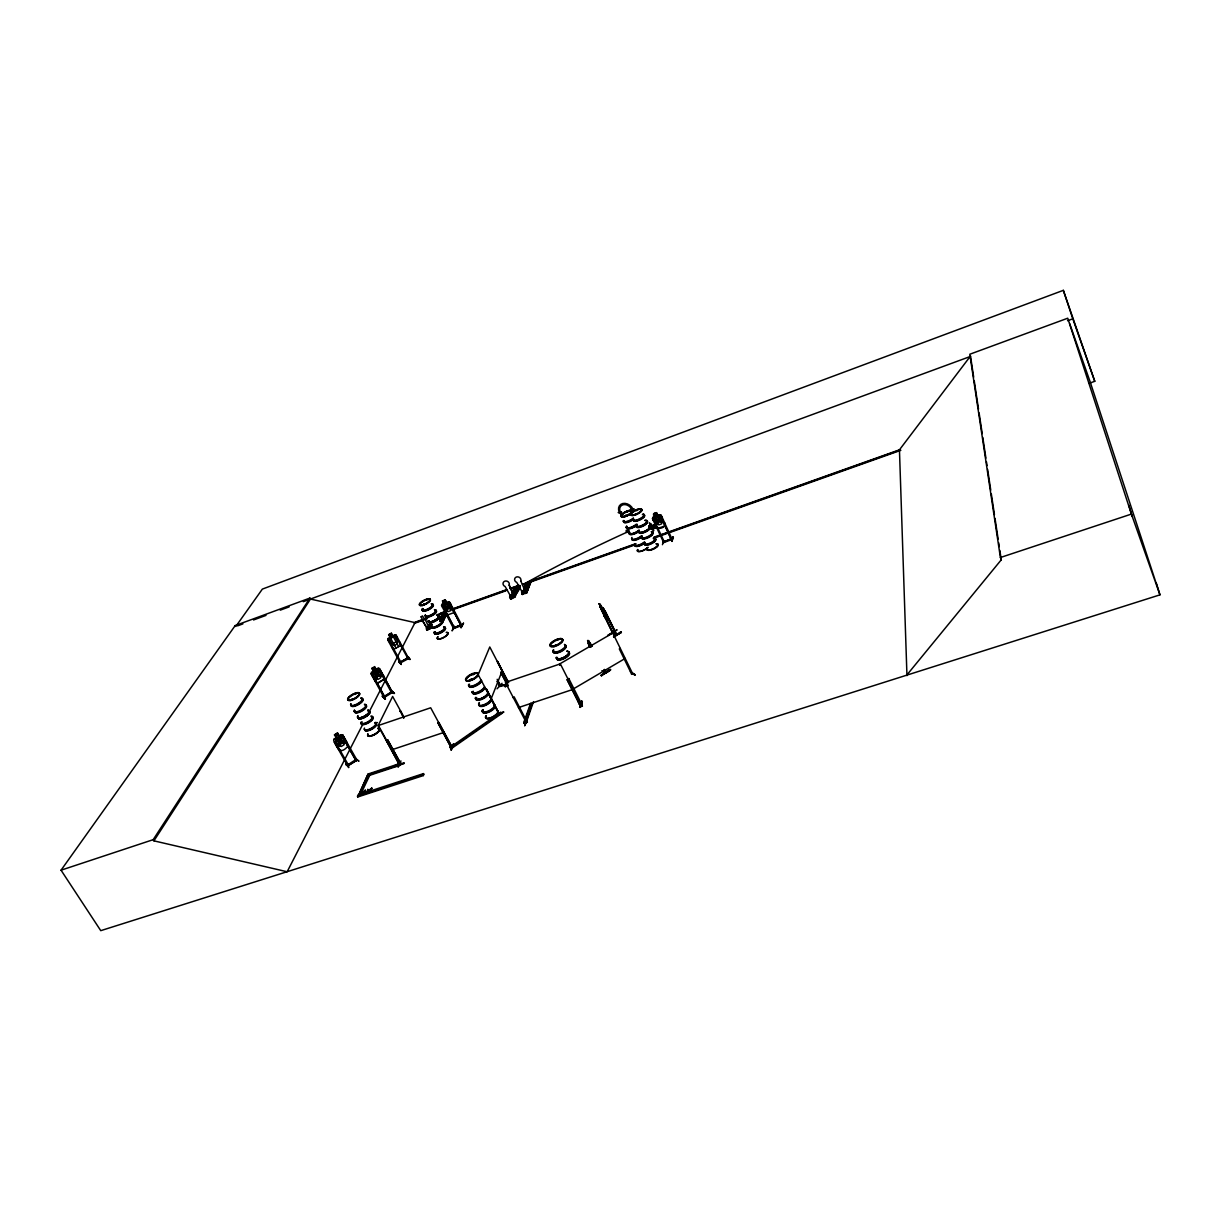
<?xml version="1.0" encoding="UTF-8"?>
<svg xmlns="http://www.w3.org/2000/svg" width="1221" height="1221" viewBox="0 0 1221 1221"><rect width="100%" height="100%" fill="white"/><g stroke="black" fill="none" stroke-linecap="round" stroke-linejoin="round"><path stroke-width="1.5" d="M503.754 712.24L495.497 715.201M636.339 514.331L635.271 514.224M636.507 513.995L635.469 514.728M626.327 515.827L626.8 515.628M626.846 511.935L627.09 511.492M625.778 515.338L625.427 516.208M626.632 515.476L625.381 515.72L626.449 515.888M376.679 673.733L377.701 669.749L377.64 674.007L381.303 676.113L377.396 674.938L376.404 679.105L376.465 674.694C369.2 671.55 375.58 671.825 376.74 673.519M612.805 632.264L616.88 634.859L605.082 610.775M616.071 634.828L615.643 634.065M612.377 632.203L612.27 631.745M404.136 763.369C387.088 770.482 395.497 763.003 404.151 763.43M603.342 671.138L606.074 672.756L604.38 669.413M427.655 628.052L427.854 627.625M627.411 531.654C626.831 534.508 624.969 529.044 627.06 530.509M511.63 595.726C510.821 594.276 513.324 594.886 511.675 597.496L510.439 595.253L511.385 594.551M511.019 595.711L511.599 594.642L511.172 595.817M523.076 590.537L522.603 591.59M557.173 640.186L557.722 640.17M556.623 645.054L554.945 646.062L555.265 645.085M400.229 764.056L399.557 763.278M399.252 763.659L399.74 764.529M527.197 585.943L525.503 587.026M513.843 590.888L515.796 590.262M486.34 689.468L499.068 713.827L486.523 688.98M652.518 529.945L652.777 528.372L655.494 527.731L654.258 525.213M471.535 679.822L470.802 680.204L471.886 679.502M473.336 674.496L472.848 674.114M473.656 674.404L472.725 674.725L473.336 673.885M470.65 679.99L471.688 679.074L471.031 679.563M632.722 673.778C630.875 675.427 632.295 671.168 631.73 674.358L619.306 648.9L620.329 648.488M631.547 674.251L632.173 672.695M427.442 627.319L427.686 629.273M441.285 618.192C441.62 620.665 443.406 615.674 441.086 619.078M523.061 591.712L523.305 590.796M522.97 591.727L522.588 591.101M398.763 763.903L399.298 764.773L386.172 740.124L387.591 739.773L400.976 764.025L387.591 739.773M580.54 704.38L568.131 679.227L567.139 679.731L579.868 705.051L580.875 704.502L579.441 704.38M671.932 541.422L672.725 536.919M671.977 541.315L673.397 537.179M671.077 538.873L672.45 539.331L663.629 542.597M671.443 539.835L661.11 517.322L661.95 516.895L661.11 517.322M671.962 538.553L664.178 541.712L671.275 538.782M672.802 536.95L671.764 540.949M664.071 541.483L664.255 542.399L664.087 541.33M663.171 541.803L663.995 541.376L663.247 541.788M662.454 544.703L663.507 540.659M400.671 661.965L400.305 663.156L387.774 639.911L388.156 638.461L394.734 634.828L396.215 635.195L408.684 658.516C409.508 657.188 406.181 658.272 408.425 657.615M387.79 639.941L388.171 638.476M655.845 525.915C657.173 530.891 667.322 527.335 664.682 522.756M671.916 538.72L672.222 539.575L661.233 515.293L657.814 515.415L656.471 512.759M653.571 513.705C661.248 511.523 649.541 513.141 655.005 516.544L653.952 517.994L656.364 523.168L658.867 524.862L661.614 523.87L662.057 521.123L659.661 515.949L657.829 515.384M426.098 599.816L426.602 600.152M424.282 604.548L423.168 604.883L424.755 604.303M653.968 519.764L653.113 520.192L653.968 519.764L664.453 542.292M654.853 516.483L652.365 518.528L663.614 542.445M652.853 517.2L659.737 514.804L661.217 515.338M580.128 707.402C582.829 693.238 582.738 707.829 579.853 706.867M581.257 702.991L579.517 704.09M567.139 679.731L579.929 704.807M353.327 699.145C351.236 700.64 352.762 697.649 352.503 699.725M355.021 694.291L355.158 694.352M352.045 699.679L352.579 698.9M526.907 721.245L523.748 722.618L524.145 723.397L527.38 722.145L525.824 721.58M533.516 701.632L526.251 722.527M524.679 725.671L526.923 719.261L524.694 725.579M347.512 764.987L356.303 759.294L357.02 760.164L342.719 735.149M347.68 765.826L356.914 760.073M525.808 721.825L532.509 702.64M523.748 722.618L530.57 703.281M524.145 723.397L530.357 705.799M426.923 628.037L427.197 629.013L429.96 628.037L429.471 627.121L429.639 627.93L426.923 628.037L426.343 628.891L427.686 629.746L426.877 629.899M428.998 629.303L431.364 625.885M429.471 629.105L431.852 624.313M514.331 697.267L513.354 697.771L514.331 697.267L527.319 722.344L526.617 721.535M440.262 619.993L442.017 614.59L446.108 613.797M446.23 613.781L445.955 613.873M498.855 713.415L478.174 674.679L489.774 646.977L507.509 681.165M505.173 686.523L508.028 685.24M510.989 596.657C506.974 607.554 529.975 578.678 514.758 587.255L512.072 594.078M517.628 587.759L513.553 597.618L514.407 597.344C517.46 588.171 522.435 581.562 515.231 587.469M511.568 598.382L515.567 586.95L510.973 598.58L509.584 597.008L510.378 595.756L510.943 596.871L514.575 595.466M530.906 581.837L526.587 593.04L530.891 581.868L526.19 583.18L524.114 589.789M518.086 586.431L518.956 585.729M522.054 593.91L525.869 590.231L525.671 592.612L522.054 593.91L521.611 591.773L522.359 594.535M530.357 582.066L525.167 593.528L530.28 581.379L526.053 582.905C523.061 587.423 536.874 578.937 525.625 584.02M527.136 583.028L522.817 594.169L521.871 594.322L526.633 592.979L530.28 581.379M522.527 594.459L526.892 584.661M522.741 594.2L527.503 583.073M524.557 592.933L523.366 590.567L522.069 591.04L523.214 593.498M529.593 581.944L525.351 593.253M525.961 593.223L525.106 591.498M524.053 588.018C535.378 582.921 521.489 591.437 524.496 586.889L528.876 585.637L524.496 586.889M524.893 585.897C536.172 580.799 522.329 589.3 525.335 584.767L529.7 583.516L525.335 584.767M526.053 582.905L523.214 591.605M523.763 589.712L526.312 583.317M507.341 681.639L497.329 661.538L508.684 682.692M507.661 681.516L497.664 661.431M491.025 699.145L502.182 670.894M513.583 597.634L517.506 587.622M518.818 585.454L514.209 597.405M520.711 581.013L520.757 580.921A3.205 2.839 21.6 0 0 518.818 577.09A3.205 2.839 21.6 0 0 514.789 578.54A3.205 2.839 21.6 0 0 516.727 582.371L522.527 592.643M511.065 598.549L515.689 587.103L514.758 587.255M510.378 595.756L510.485 598.015L514.072 596.718L513.965 594.459L515.003 595.741M514.667 597.023L514.3 594.337M512.561 592.109C523.84 587.042 509.951 595.512 513.018 590.964L517.383 589.728L513.018 590.964M513.873 588.843L518.223 587.606L513.873 588.843C510.821 593.375 524.679 584.905 513.415 589.972A1440.49 1056.18 4.8 0 1 519.413 586.584M514.163 588.095C525.396 583.043 511.584 591.483 514.621 586.98M515.567 586.95L510.409 598.565M522.542 591.513L523.26 590.598L522.817 591.575M451.068 749.847L453.403 744.093M450.702 746.642L451.694 746.077L450.518 746.642M450.961 749.953L453.296 744.047M509.157 585.057L513.782 595.726L509.157 585.057A3.205 2.839 22.1 0 0 507.219 581.242A3.205 2.839 22.1 0 0 503.205 582.692A3.205 2.839 22.1 0 0 505.128 586.507L510.943 596.748M450.717 746.611L451.083 747.328M437.973 722.878L451.129 747.511L437.973 722.878L438.873 722.573L452.091 747.16L451.083 747.542L452.167 746.947M438.873 722.573L437.896 723.076M423.366 775.564L423.458 773.61L423.366 775.564L357.768 796.962L368.086 774.022L400.076 763.461L399.969 765.338L369.734 775.304L361.019 793.513M398.122 767.292L400.946 760.897M461.111 627.625L463.492 623.198M461.019 627.731L463.476 623.183M400.076 763.461L399.557 764.59L367.536 775.152L359.142 794.123M460.805 625.121C465.796 622.588 442.826 632.554 460.897 624.923M461.156 625.763L449.954 604.227L461.217 625.915M442.078 622.054L445.955 613.842M441.758 623.305L446.276 613.369L442.17 614.865L439.819 620.161M442.124 623.382L446.749 613.583L442.2 623.351M441.712 621.977L445.467 613.659M439.56 619.825L443.681 618.345C447.512 614.697 433.196 622.252 444.215 617.185M444.703 616.162L440.583 617.643L444.703 616.162C448.519 612.545 434.233 620.085 445.238 615.018M445.589 614.255L441.483 615.735L446.123 613.11M453.815 628.327L453.144 627.808L454.044 627.35M454.136 626.495L452.091 630.875L454.487 626.281M453.312 627.777L454.563 628.113L443.192 606.654L442.429 606.913M440.583 617.643L441.132 616.498M441.483 615.735L442.017 614.59M439.865 621.504L443.452 614.758M442.689 617.948L440.308 621.336L442.689 616.391M400 711.492L400.549 710.897L403.556 717.979M386.721 740.063L387.5 739.972M427.625 629.777L430.616 623.626M428.556 628.907L427.701 627.701M429.471 627.121L429.273 628.708L426.343 628.891M428.968 629.303L431.227 624.419M429.349 629.166L431.761 624.221M453.601 609.645L454.029 612.621L447.512 614.941L445.299 612.56M423.275 621.886L427.228 628.571L423.275 621.886A2.106 1.832 24.8 0 1 422.191 618.971L421.092 616.834M428.708 625.503C435.271 622.863 427.503 626.816 429.166 624.908M430.387 621.977L430.128 622.924M430.494 622.161L426.74 630.097L429.914 628.937M427.091 629.975L430.754 622.313M427.335 629.883L430.372 623.58M450.641 604.105L449.877 604.38M357.768 796.962L357.906 795.039L423.458 773.61M462.042 625.457L453.632 628.556L441.529 605.479L441.941 604.166L448.412 601.861L449.877 602.441L461.996 625.61L461.401 624.923M429.578 628.815L425.885 620.94A2.106 1.832 24.8 0 0 424.023 618.314L422.42 615.888L421.062 616.895M446.596 602.548L445.222 599.832L442.414 600.869L443.834 603.495M445.192 599.877L446.535 602.67L448.397 603.067L450.992 608.027L450.717 610.653L448.138 611.568L445.634 609.935L443.025 604.975L443.956 603.601L442.582 600.885M443.192 606.654L454.395 628.296M653.266 531.364L653.815 530.265L650.839 523.87L649.435 523.107M427.579 618.147L415.018 622.618L310.455 599.053L309.92 598.076L235.226 625.549L61.05 870.191L100.763 930.661L287.194 871.687L362.942 723.992M369.017 712.164L415.247 622.161L422.42 619.612M309.92 598.076L153.19 839.666L153.922 840.842L287.057 871.733L1159.95 594.856L1156.165 582.692M407.509 657.982L400.824 661.843M408.76 658.44L400.32 663.003L399.923 662.194M636.126 514.224L635.469 514.102M636.523 510.668L637.072 510.454M581.425 703.189L581.578 703.983L568.803 678.525L567.918 679.044L568.803 678.525M390.094 637.408L389.301 639.132L392.002 644.108L394.566 645.451L397.191 643.986L397.451 641.086L394.765 636.095L392.872 635.988M627.563 511.797L627.35 511.401M515.644 590.354L514.041 590.979M470.879 679.639L470.558 680.28M356.425 759.416L355.586 759.737M511.431 595.695L511.599 594.642M348.016 764.438L347.771 765.933L334.478 742.414L335.317 741.88L348.641 765.43L348.214 764.346M392.231 691.666L384.615 696.504M384.569 696.413L384.127 697.756L371.062 673.778L371.428 672.252L378.083 668.238L379.609 668.604L392.506 692.597L380.403 670.314L379.533 670.711L391.712 693.055M153.922 840.842L310.455 599.053M499.13 713.736L486.187 689.102M604.944 672.038L602.701 670.695M605.311 672.756L605.601 671.809M354.99 693.833L355.815 693.955L355.143 694.474M353.312 698.931L352.396 698.778M613.064 632.86L599.221 603.739L603.113 608.897L606.288 616.468L603.174 613.079M653.769 537.271L899.45 449.832L970.497 356.044L973.671 377.121M385.012 699.175L382.295 696.092L385.027 699.099M348.885 766.925L345.986 763.949L345.757 764.758M401.144 662.698L389.392 640.994L388.69 641.513M652.899 528.449L655.631 527.793L654.349 525.045L651.663 525.64M650.793 523.916L649.404 523.26M578.433 702.411L582.478 706.028M582.173 705.585L581.944 706.257M506.959 683.974L507.188 685.103M507.036 684.264L500.289 685.637M502.029 683.302L497.069 688.812M497.176 679.303L500.778 686.049L499.725 686.461M500.335 685.164L499.389 685.561M906.928 674.923L1001.266 559.798L999.846 550.381M399.038 661.4L401.221 664.453L399.206 661.69M555.189 645.817L556.41 644.856L555.479 645.512M627.716 511.813L627.243 511.981M470.161 679.868L471.245 679.166M625.991 515.43L625.564 515.491M579.365 703.922L580.494 703.525M671.458 539.682L661.141 517.185M400.137 764.117L400.946 763.842M519.413 585.973L515.033 597.1M383.547 696.84L391.91 691.681M392.567 692.399L384.127 697.542M365.491 790.185C359.478 796.474 369.566 786.782 362.912 792.093L362.286 791.239L361.798 791.986M369.215 790.033L371.81 788.125L369.734 790.72L367.811 789.438L368.91 791.01L366.514 793.146L368.635 790.506L367.811 789.438M366.239 792.643L372.084 788.629M369.81 775.289L369.398 774.541L359.798 794.413L360.226 795.161L362.545 792.765L363.476 794.138M526.617 719.917L525.106 725.427M375.625 722.756A6.731 2.381 -29.2 0 1 371.779 728.449A6.731 2.381 -29.2 0 1 364.392 729.258L364.255 729.044M371.81 788.125L369.444 790.231L370.574 791.818L368.864 790.704M359.92 794.703L362.316 792.566L361.508 791.498M650.03 525.03L650.625 525.885L648.916 527.808L652.121 529.548M628.159 529.777L628.525 532.081L629.09 530.631M580.234 703.845L580.921 704.654L560.225 663.644L613.095 632.875L612.683 631.913M399.618 763.278L400.58 762.927M400.351 763.217L399.618 763.476M429.807 624.648L430.708 624.587M442.46 618.238L441.132 618.864M423.672 604.334L424.832 604.013M424.236 604.7L423.458 604.578L424.298 604.181M580.265 703.327L580.921 702.899M450.106 747.374L500.396 712.392L501.343 712.774L501.739 713.537L451.434 748.565L450.106 747.374L451.434 748.565M450.518 748.137L501.343 712.774M401.144 662.53L400.671 661.797M408.089 658.852L396.26 637.194L397.1 636.858M525.854 586.614L527.029 586.126M644.581 531.99L643.971 532.295M634.889 533.333L633.745 533.867M430.586 624.679L429.746 624.847M432.448 621.932L433.394 621.55M601.037 675.274C616.651 668.498 610.347 666.437 601.495 675.885M601.068 675.305L610.347 669.52M601.297 675.732L610.576 669.947M355.479 758.699L358.974 761.232L355.296 758.226M356.929 760.225L347.985 765.826M348.672 767.627L345.94 764.041M335.424 741.986L334.478 742.414M589.346 643.146L588.125 643.055L591.529 644.932M588.232 642.979L589.911 647.222M590.598 644.398C583.379 632.753 595.329 651.297 591.498 644.841M607.814 635.286L616.819 629.899M613.491 636.324L620.94 631.791M613.69 636.706L621.367 632.341L613.965 636.95M613.736 636.813L621.321 632.295M394.108 693.604L390.903 690.811L393.849 693.131M337.484 733.165L339.148 736.095L341.224 736.11L344.276 741.513L344.063 744.764L341.224 746.519L338.385 745.161L335.317 739.758L336.294 737.85L334.462 734.889L337.53 733.012L339.194 735.927M334.493 734.92L337.561 733.043M336.263 737.82L334.02 739.071L333.669 740.75C337.591 748.046 339.881 755.387 347.802 746.336L347.222 742.826L342.796 735.042L341.147 734.691L339.117 736.065M334.157 739.178L341.193 734.844L342.826 735.073M607.722 617.231L608.684 619.932L605.54 618.116C601.602 610.653 605.372 620.573 608.791 619.871M391.605 690.964L394.52 693.269L391.224 691.147M601.938 607.478L603.922 609.172L616.544 635.073L612.316 632.921M601.053 609.065L632.615 673.61M601.007 606.578L599.648 606.303L602.93 607.86M602.823 607.921L603.922 609.172M377.518 683.195L384.066 679.242L383.516 675.991M383.653 675.976L384.172 679.288L377.503 683.333L375.152 681.165M600.579 604.426L599.129 603.8M372.71 675.015L384.89 697.298L372.71 675.015L371.932 675.488M499.358 685.591L500.167 685.393M581.532 703.784L580.647 704.319L581.761 703.845M635.241 674.831L630.677 672.023L635.21 674.786M573.061 689.102L625.183 658.44M400.076 662.301L407.677 658.073M408.318 656.761L410.225 659.371M356.211 760.714L342.857 737.392L343.605 736.782L342.857 737.392L356.028 760.805M388.766 634.752L391.422 633.317M390.72 638.339L393.345 636.874M393.406 643.33L396.047 641.864M398.84 662.011L401.221 664.453M632.066 672.756L632.478 673.687M663.308 541.605L663.446 542.643M452.014 747.221L430.677 707.783L378.403 725.488L399.923 764.407M555.555 644.917L556.7 644.917M526.48 722.389L527.289 722.13M1089.376 383.226L1094.764 381.303L1063.338 290.339L262.362 589.102L235.775 626.495L235.226 625.549M237.561 625.854L242.887 623.885M253.556 619.963L266.01 615.384M280.235 610.164L289.118 606.898M303.342 601.663L970.542 356.395M1067.536 320.741L1072.816 318.803L1063.338 290.339M439.697 620.1L443.681 618.345M658.012 528.388L664.941 525.869M427.228 628.571L429.09 627.853M440.354 613.232L445.741 611.309M452.915 608.76L506.715 589.606M510.302 588.339L515.674 586.416M530.021 581.318L635.836 543.65M436.553 614.957L445.512 611.767M452.701 609.218L506.517 590.064M510.119 588.781L519.078 585.592M522.664 584.31L635.714 544.093M653.647 537.698L899.465 450.228M414.285 623.397L426.862 618.925M437.622 615.094L444.81 612.53M451.999 609.981L505.86 590.811M511.248 588.904L520.222 585.714M523.809 584.432L635.134 544.825M654.883 537.805L900.854 450.29M508.363 685.439L505.051 686.69L508.241 685.591M560.256 663.903L505.402 682.478L526.388 722.679M503.556 711.812L495.558 714.895M391.895 749.755L443.986 732.386M518.452 707.585L573.092 689.361M399.236 763.507L400.473 762.972M394.566 766.345L404.212 763.018M1001.266 559.798L1000.396 557.524L1131.409 514.087L1159.95 594.856L1090.185 381.944L1069.596 323.458M61.05 870.191L153.19 839.666M400.488 764.209L368.513 774.755L368.086 774.022M365.781 790.689L364.758 790.43M368.101 789.926L369.505 790.536M363.186 793.635L364.255 793.894M357.341 796.214L423.87 774.389M612.698 633.104L599.816 606.349L599.801 607.203M499.938 685.485L500.534 686.309L497.893 681.196M616.452 635.103L603.83 609.233M604.059 669.612L605.555 672.969M654.303 525.152L651.571 525.808L650.045 524.633M500.457 685.439L507.493 684.111M409.829 659.569L407.6 656.577M500.732 686.004L499.893 686.171L497.298 681.135M374.679 722.679L377.411 722.557M373.367 671.077L371.856 668.314L374.725 666.605L376.205 669.52L378.128 669.566L380.937 674.694L380.723 677.747L378.083 679.364L375.458 678.037L372.634 672.908L373.55 671.123L372.008 668.345M581.532 701.22L579.96 706.883L581.501 701.22L582.341 701.556L580.616 707.157M475.702 697.832L475.747 697.832A6.96 2.564 -27.9 0 0 480.525 699.221A6.96 2.564 -27.9 0 0 488.018 693.757A6.96 2.564 -27.9 0 1 480.494 699.16A6.96 2.564 -27.9 0 1 475.763 697.832M453.8 743.971L451.495 749.755M605.28 671.596L606.074 672.649M378.083 668.238L379.548 668.696M396.245 635.225L394.734 634.828M511.385 594.917L510.439 595.253L511.675 597.496M448.382 601.907L449.862 602.502L453.907 612.56M501.739 713.537L500.396 712.392M599.694 604.532L600.991 605.937L600.167 605.524M612.484 632.447L616.88 634.813M589.071 641.315L587.56 640.506L590.399 647.206M588.14 641.284L588.995 641.758M588.659 642.307L589.499 642.795M591.101 647.13L589.3 644.352L590.995 645.482M601.907 670.68L605.708 672.939M630.418 671.657L634.706 675.152M382.28 696.153L385.5 698.885M367.903 734.34L367.933 734.37A6.639 2.366 -29.2 0 0 371.077 736.095A6.639 2.366 -29.2 0 0 378.464 731.822A6.639 2.366 -29.2 0 0 377.976 728.647M338.08 748.488L340.659 750.625M391.727 646.993L393.986 649.114M391.651 647.054L393.971 649.251L400.58 645.573L400.091 642.368M590.491 644.459L591.697 645.878M363.141 792.292L363.965 793.391M526.144 591.529L525.549 590.354M368.635 790.506L369.139 791.208L366.972 792.398M399.969 765.338L378.052 725.747L392.628 696.458L404.105 717.383M371.184 673.763L375.244 681.104M400.229 711.019L403.876 717.872M398.626 646.657L391.453 633.15L388.629 634.706L396.001 648.107M429.868 623.443L429.502 624.221M497.13 681.333L499.801 686.446L507.356 684.874L500.717 672.42M501.648 672.069L507.387 683.134M501.48 672.267L507.219 683.348M500.885 672.206L507.448 684.859M513.965 594.459L514.529 595.573M510.042 595.863L510.76 597.267M521.932 591.651L522.496 592.765M521.611 591.773L522.313 593.162L526.587 591.636L525.869 590.231M588.324 643.833L590.002 647.161M608.058 635.469L616.895 629.99M599.221 603.739L600.763 606.837M650.686 526.007L651.877 528.571M656.532 512.591L657.768 515.506M520.757 580.921L525.366 591.62M357.814 716.3L357.86 716.391A6.67 2.305 -29.1 0 0 360.989 718.055A6.67 2.305 -29.1 0 0 368.421 713.766A6.67 2.305 -29.1 0 0 367.964 710.653M1072.816 318.803L1094.764 381.303M1131.409 514.087L1067.734 318.208L969.81 354.243L1000.396 557.524M1128.784 505.173L1132.233 516.437M974.251 380.876L978.509 409.127M979.089 412.896L982.218 433.608M982.783 437.377L985.912 458.104M986.476 461.859L987.041 465.628M987.621 469.398L990.75 490.109M991.315 493.879L994.443 514.59M995.008 518.36L998.137 539.072M998.717 542.841L999.282 546.611M899.45 449.832L906.959 675.625M522.435 584.905A1440.49 1056.18 4.8 0 1 626.571 532.371M365.903 705.463A6.67 2.289 -29.1 0 1 361.279 711.431A6.67 2.289 -29.1 0 1 355.021 711.08M364.85 704.929A6.761 2.32 -29.1 0 1 365.308 708.058A6.761 2.32 -29.1 0 1 357.768 712.392A6.761 2.32 -29.1 0 1 354.731 710.744M367.75 710.317A6.639 2.289 -29.1 0 1 368.208 713.415A6.639 2.289 -29.1 0 1 360.79 717.673A6.639 2.289 -29.1 0 1 357.799 716.04M367.842 710.439A6.67 2.305 -29.1 0 1 368.299 713.552A6.67 2.305 -29.1 0 1 360.867 717.826A6.67 2.305 -29.1 0 1 357.86 716.178M361.309 698.565A6.761 2.289 -29 0 1 359.035 703.815A6.761 2.289 -29 0 1 350.9 705.173M364.407 704.288A6.67 2.274 -29.1 0 1 364.85 707.371A6.67 2.274 -29.1 0 1 357.417 711.645A6.67 2.274 -29.1 0 1 354.426 710.027M362.362 699.099A6.67 2.259 -29 0 1 358.486 704.609A6.67 2.259 -29 0 1 351.19 705.494M364.667 704.593A6.761 2.32 -29.1 0 1 365.125 707.722A6.761 2.32 -29.1 0 1 357.585 712.057A6.761 2.32 -29.1 0 1 354.548 710.424M361.126 698.229A6.777 2.289 -29 0 1 361.553 701.342A6.777 2.289 -29 0 1 354.014 705.662A6.777 2.289 -29 0 1 350.992 704.059M360.867 697.908A6.67 2.259 -29 0 1 361.294 700.976A6.67 2.259 -29 0 1 353.846 705.25A6.67 2.259 -29 0 1 350.854 703.662M367.735 710.332A6.609 2.289 -29.1 0 1 368.177 713.415A6.609 2.289 -29.1 0 1 360.806 717.658A6.609 2.289 -29.1 0 1 357.829 716.025M375.809 723.091A6.731 2.381 -29.2 0 1 371.962 728.769A6.731 2.381 -29.2 0 1 364.575 729.578M375.03 723.381A6.639 2.35 -29.2 0 1 372.878 728.662A6.639 2.35 -29.2 0 1 364.865 729.914M377.762 728.296A6.609 2.35 -29.2 0 1 378.251 731.471A6.609 2.35 -29.2 0 1 370.894 735.729A6.609 2.35 -29.2 0 1 367.872 734.019M369.169 711.37A6.639 2.305 -29.1 0 1 364.591 717.338A6.639 2.305 -29.1 0 1 358.333 716.986A6.624 2.289 -29.1 0 0 364.575 717.322A6.609 2.289 -29.1 0 0 369.154 711.385A6.624 2.289 -29.1 0 1 364.575 717.322A6.609 2.289 -29.1 0 1 358.348 716.971M377.854 728.418A6.639 2.366 -29.2 0 1 378.342 731.608A6.639 2.366 -29.2 0 1 370.955 735.881A6.639 2.366 -29.2 0 1 367.918 734.172M368.101 710.897A6.67 2.305 -29.1 0 1 368.559 714.01A6.67 2.305 -29.1 0 1 361.126 718.299A6.67 2.305 -29.1 0 1 358.119 716.651M371.382 716.651A6.746 2.35 -29.1 0 1 371.856 719.825A6.746 2.35 -29.1 0 1 364.346 724.16A6.746 2.35 -29.1 0 1 361.294 722.466M375.351 722.45A6.639 2.335 -29.2 0 1 370.802 728.464A6.639 2.335 -29.2 0 1 364.514 728.052M371.52 717.078A6.639 2.32 -29.1 0 1 371.672 720.527A6.639 2.32 -29.1 0 1 363.705 724.648A6.639 2.32 -29.1 0 1 362.21 721.886M372.115 716.452A6.746 2.35 -29.1 0 1 367.475 722.527A6.746 2.35 -29.1 0 1 361.111 722.145M370.94 716.01A6.654 2.32 -29.1 0 1 368.757 721.275A6.654 2.32 -29.1 0 1 360.729 722.542M646.413 521.23A6.151 2.015 -25.2 0 1 646.123 524.175A6.151 2.015 -25.2 0 1 638.949 527.503A6.151 2.015 -25.2 0 1 636.767 525.686M646.306 520.833A6.242 2.045 -25.2 0 1 646.016 523.809A6.242 2.045 -25.2 0 1 638.736 527.182A6.242 2.045 -25.2 0 1 636.523 525.351M648.87 526.48A6.151 2.03 -25.1 0 1 648.595 529.441A6.151 2.03 -25.1 0 1 641.407 532.753A6.151 2.03 -25.1 0 1 639.209 530.937M648.748 526.22A6.151 2.03 -25.1 0 1 648.473 529.181A6.151 2.03 -25.1 0 1 641.284 532.493A6.151 2.03 -25.1 0 1 639.087 530.677M648.656 526.068A6.12 2.015 -25.1 0 1 648.382 529.029A6.12 2.015 -25.1 0 1 641.223 532.325A6.12 2.015 -25.1 0 1 639.041 530.509A6.12 2.015 -25.3 0 1 631.944 534.065A6.12 2.015 -25.3 0 1 629.593 532.28A6.12 2.015 -25.3 0 0 631.913 534.004A6.12 2.015 -25.3 0 0 639.178 530.463M644.154 514.804A6.242 2.015 -25.2 0 1 639.636 519.703A6.242 2.015 -25.2 0 1 633.211 519.856M642.353 514.652A6.242 2.015 -25.2 0 1 643.406 514.621M644.886 520.222A6.151 2.015 -25.2 0 1 646.23 522.588A6.151 2.015 -25.2 0 1 638.873 526.373A6.151 2.015 -25.2 0 1 636.278 524.648M644.261 515.216A6.166 1.999 -25.2 0 1 639.056 520.36A6.166 1.999 -25.2 0 1 633.852 519.49M645.1 520.543A6.242 2.045 -25.2 0 1 646.184 523.214A6.242 2.045 -25.2 0 1 638.171 526.907A6.242 2.045 -25.2 0 1 637.118 524.221M643.253 514.3A6.242 2.015 -25.2 0 1 640.216 519.032A6.242 2.015 -25.2 0 1 633.073 519.535M643.024 513.98A6.166 1.984 -25.2 0 1 640.018 518.65A6.166 1.984 -25.2 0 1 632.966 519.154M653.601 538.858A6.12 2.06 -25.1 0 1 654.975 541.3A6.12 2.06 -25.1 0 1 647.649 545.07A6.12 2.06 -25.1 0 1 645.024 543.269M653.479 538.446A6.212 2.091 -25.1 0 1 654.868 540.918A6.212 2.091 -25.1 0 1 647.451 544.749A6.212 2.091 -25.1 0 1 644.78 542.933M649.099 526.999A6.136 2.03 -25.1 0 1 648.824 529.96A6.136 2.03 -25.1 0 1 641.651 533.256A6.136 2.03 -25.1 0 1 639.468 531.44M657.798 544.2A6.136 2.091 -25.1 0 1 652.67 549.435A6.136 2.091 -25.1 0 1 647.42 548.412M648.977 526.678A6.151 2.03 -25.1 0 1 648.687 529.655A6.151 2.03 -25.1 0 1 641.498 532.966A6.151 2.03 -25.1 0 1 639.316 531.135M651.663 532.28A6.227 2.076 -25.1 0 1 648.656 537.072A6.227 2.076 -25.1 0 1 641.513 537.515M654.151 537.805A6.12 2.06 -25.1 0 1 651.22 542.567A6.12 2.06 -25.1 0 1 644.169 542.963M651.755 532.677A6.136 2.045 -25.1 0 1 648.809 537.408A6.136 2.045 -25.1 0 1 641.758 537.835M653.327 538.14A6.212 2.091 -25.1 0 1 654.731 540.613A6.212 2.091 -25.1 0 1 647.298 544.444A6.212 2.091 -25.1 0 1 644.627 542.628M651.51 531.959A6.227 2.076 -25.1 0 1 651.236 534.981A6.227 2.076 -25.1 0 1 643.971 538.339A6.227 2.076 -25.1 0 1 641.742 536.462M651.281 531.639A6.136 2.045 -25.1 0 1 651.007 534.63A6.136 2.045 -25.1 0 1 643.849 537.927A6.136 2.045 -25.1 0 1 641.651 536.095M636.736 525.289A6.12 1.999 -25.3 0 1 629.487 528.83A6.12 1.999 -25.3 0 1 627.136 527.06M636.629 524.923A6.212 2.015 -25.3 0 1 629.273 528.51A6.212 2.015 -25.3 0 1 626.892 526.724M638.995 530.112A6.105 1.999 -25.3 0 1 631.761 533.653A6.105 1.999 -25.3 0 1 629.426 531.868M632.661 519.551A6.212 1.999 -25.3 0 1 625.732 522.405A6.212 1.999 -25.3 0 1 623.977 520.558M636.248 524.252A6.12 1.984 -25.3 0 1 628.998 527.793A6.12 1.984 -25.3 0 1 626.648 526.037M632.783 519.917A6.136 1.969 -25.3 0 1 625.946 522.725A6.136 1.969 -25.3 0 1 624.221 520.894M636.477 524.603A6.212 2.015 -25.3 0 1 629.12 528.189A6.212 2.015 -25.3 0 1 626.755 526.404M633.562 518.391A6.212 1.999 -25.3 0 1 626.861 521.855A6.212 1.999 -25.3 0 1 623.443 520.94M633.333 518.04A6.136 1.969 -25.3 0 1 626.724 521.443A6.136 1.969 -25.3 0 1 623.351 520.558M644.993 542.857A6.09 2.045 -25.2 0 1 637.759 546.398A6.09 2.045 -25.2 0 1 635.393 544.566M644.886 542.49A6.181 2.076 -25.2 0 1 637.56 546.077A6.181 2.076 -25.2 0 1 635.164 544.215M647.42 548A6.105 2.06 -25.2 0 1 640.186 551.526A6.105 2.06 -25.2 0 1 637.805 549.679M647.313 547.786A6.105 2.06 -25.2 0 1 640.094 551.327A6.105 2.06 -25.2 0 1 637.713 549.481M639.422 531.028A6.105 2.015 -25.3 0 1 632.188 534.569A6.105 2.015 -25.3 0 1 629.853 532.783M639.3 530.723A6.12 2.015 -25.3 0 1 632.692 534.126A6.12 2.015 -25.3 0 1 629.303 533.195M642.002 536.34A6.197 2.06 -25.2 0 1 635.317 539.789A6.197 2.06 -25.2 0 1 631.883 538.827M644.505 541.834A6.09 2.045 -25.2 0 1 637.927 545.222A6.09 2.045 -25.2 0 1 634.538 544.245M642.109 536.706A6.105 2.03 -25.2 0 1 635.515 540.109A6.105 2.03 -25.2 0 1 632.127 539.148M643.696 543.024A6.181 2.076 -25.2 0 1 636.797 545.848A6.181 2.076 -25.2 0 1 635.012 543.91M641.849 536.034A6.197 2.06 -25.2 0 1 635.179 539.468A6.197 2.06 -25.2 0 1 631.73 538.507M641.62 535.683A6.105 2.03 -25.2 0 1 634.386 539.209A6.105 2.03 -25.2 0 1 632.02 537.408M485.027 688.064A6.96 2.549 -27.9 0 1 476.739 693.757A6.96 2.549 -27.9 0 1 473.382 691.269M484.905 687.652A7.051 2.579 -27.9 0 1 477.304 693.177A7.051 2.579 -27.9 0 1 472.512 691.849M487.912 692.521A6.929 2.564 -27.9 0 1 481.105 698.473A6.929 2.564 -27.9 0 1 475.58 697.435M478.342 674.297A6.96 2.488 -27.8 0 1 469.658 680.83A6.96 2.488 -27.8 0 1 467.872 676.999A6.96 2.488 -27.8 0 1 478.067 673.717A6.99 2.503 -27.8 0 1 468.849 680.387A6.99 2.503 -27.8 0 1 468.437 675.762A6.99 2.503 -27.8 0 1 478.083 673.733A6.944 2.488 -27.8 0 0 467.887 677.014A6.944 2.488 -27.8 0 0 469.673 680.83A6.944 2.488 -27.8 0 0 478.342 674.313M488.018 692.658A6.96 2.564 -27.9 0 1 481.181 698.626A6.96 2.564 -27.9 0 1 475.641 697.588M481.364 680.891A7.067 2.549 -27.8 0 1 472.939 686.66A7.067 2.549 -27.8 0 1 469.551 684.172M484.432 686.935A6.96 2.549 -27.9 0 1 477.732 692.093A6.96 2.549 -27.9 0 1 472.054 691.88M481.623 680.524A6.975 2.518 -27.8 0 1 474.771 686.461A6.975 2.518 -27.8 0 1 469.246 685.485M484.722 687.301A7.051 2.579 -27.9 0 1 477.121 692.826A7.051 2.579 -27.9 0 1 472.329 691.498M481.181 680.555A7.067 2.549 -27.8 0 1 473.55 686.065A7.067 2.549 -27.8 0 1 468.772 684.767M480.891 680.189A6.975 2.518 -27.8 0 1 473.366 685.622A6.975 2.518 -27.8 0 1 468.65 684.355M494.215 705.356A6.929 2.61 -27.9 0 1 490.048 711.599A6.929 2.61 -27.9 0 1 482.875 711.248M494.078 704.914A7.021 2.64 -27.9 0 1 493.04 709.126A7.021 2.64 -27.9 0 1 484.905 712.85A7.021 2.64 -27.9 0 1 483.15 709.92M497.832 711.309A6.929 2.64 -28 0 1 491.376 717.948A6.929 2.64 -28 0 1 486.355 715.857M497.619 710.943A6.899 2.625 -28 0 1 491.987 717.2A6.899 2.625 -28 0 1 485.622 716.437M488.293 694.322A6.929 2.564 -27.9 0 1 480.051 699.999A6.929 2.564 -27.9 0 1 476.678 697.481M497.71 711.08A6.929 2.64 -28 0 1 491.254 717.719A6.929 2.64 -28 0 1 486.233 715.628M491.575 699.251A7.036 2.625 -27.9 0 1 484.676 705.311A7.036 2.625 -27.9 0 1 479.059 704.227M493.62 704.242A6.929 2.61 -27.9 0 1 489.453 710.485A6.929 2.61 -27.9 0 1 482.28 710.134M491.391 699.068A6.929 2.595 -27.9 0 1 486.523 704.914A6.929 2.595 -27.9 0 1 479.197 705.402M493.895 704.578A7.021 2.64 -27.9 0 1 492.857 708.791A7.021 2.64 -27.9 0 1 484.722 712.515A7.021 2.64 -27.9 0 1 482.967 709.584M491.254 699.725A7.036 2.625 -27.9 0 1 482.89 705.509A7.036 2.625 -27.9 0 1 479.456 702.93M491.101 698.565A6.944 2.579 -27.9 0 1 483.501 704.838A6.944 2.579 -27.9 0 1 479.319 702.518M568.421 652.396A6.99 2.595 -26.7 0 1 567.734 656.349A6.99 2.595 -26.7 0 1 559.584 660.088A6.99 2.595 -26.7 0 1 557.478 657.417M568.299 651.938A7.097 2.64 -26.7 0 1 564.423 658.073A7.097 2.64 -26.7 0 1 556.684 657.966M559.981 665.002A6.944 2.61 -26.7 0 1 559.706 663.644A6.99 2.625 -26.7 0 0 559.645 664.59M564.865 645.1A7.097 2.61 -26.7 0 1 564.148 649.084A7.097 2.61 -26.7 0 1 555.876 652.884A7.097 2.61 -26.7 0 1 553.754 650.198M565.002 645.543A7.005 2.579 -26.7 0 1 561.156 651.556A7.005 2.579 -26.7 0 1 553.525 651.495M568.116 651.587A7.097 2.64 -26.7 0 1 564.255 657.707A7.097 2.64 -26.7 0 1 556.517 657.615M564.697 644.734A7.097 2.61 -26.7 0 1 563.98 648.733A7.097 2.61 -26.7 0 1 555.692 652.533A7.097 2.61 -26.7 0 1 553.586 649.847M564.423 644.398A7.005 2.579 -26.7 0 1 560.576 650.411A7.005 2.579 -26.7 0 1 552.945 650.35M434.92 610.698A6.059 1.938 -27.6 0 1 435.622 613.125A6.059 1.938 -27.6 0 1 428.876 616.971A6.059 1.938 -27.6 0 1 425.854 615.842M435.683 610.347A6.151 1.954 -27.6 0 1 431.715 615.43A6.151 1.954 -27.6 0 1 425.595 615.521M437.561 615.674A6.074 1.954 -27.7 0 1 438.278 618.131A6.074 1.954 -27.7 0 1 431.517 621.977A6.074 1.954 -27.7 0 1 428.495 620.833M437.377 615.353A6.044 1.938 -27.7 0 1 435.729 619.642A6.044 1.938 -27.7 0 1 428.159 621.138M437.454 615.46A6.074 1.954 -27.7 0 1 438.156 617.933A6.074 1.954 -27.7 0 1 431.41 621.764A6.074 1.954 -27.7 0 1 428.373 620.634M431.654 604.334A6.151 1.938 -27.6 0 1 432.051 607.066A6.151 1.938 -27.6 0 1 424.649 610.866A6.151 1.938 -27.6 0 1 422.985 608.791M434.401 609.691A6.059 1.923 -27.6 0 1 435.088 612.133A6.059 1.923 -27.6 0 1 428.342 615.964A6.059 1.923 -27.6 0 1 425.32 614.85M431.776 604.731A6.074 1.908 -27.6 0 1 432.173 607.417A6.074 1.908 -27.6 0 1 424.877 611.172A6.074 1.908 -27.6 0 1 423.229 609.111M435.531 610.027A6.151 1.954 -27.6 0 1 431.562 615.125A6.151 1.954 -27.6 0 1 425.442 615.216M431.486 604.029A6.151 1.938 -27.6 0 1 431.883 606.761A6.151 1.938 -27.6 0 1 424.481 610.561A6.151 1.938 -27.6 0 1 422.817 608.485M431.257 603.723A6.074 1.908 -27.6 0 1 431.929 606.135A6.074 1.908 -27.6 0 1 425.167 609.966A6.074 1.908 -27.6 0 1 422.161 608.882M443.727 627.228A6.12 2.015 -27.7 0 1 444.169 630.036A6.12 2.015 -27.7 0 1 436.813 633.836A6.12 2.015 -27.7 0 1 435.103 631.669M446.459 632.554A6.044 1.999 -27.7 0 1 446.917 635.363A6.044 1.999 -27.7 0 1 439.667 639.102A6.044 1.999 -27.7 0 1 437.957 636.935M446.352 632.341A6.044 1.999 -27.7 0 1 446.81 635.149A6.044 1.999 -27.7 0 1 439.545 638.888A6.044 1.999 -27.7 0 1 437.851 636.736M438.721 616.269A6.044 1.954 -27.7 0 1 437.606 619.535A6.044 1.954 -27.7 0 1 430.616 622.756A6.044 1.954 -27.7 0 1 429.334 620.604A6.029 1.938 -27.7 0 0 430.616 622.741A6.029 1.938 -27.7 0 0 437.591 619.52A6.029 1.938 -27.7 0 0 438.705 616.269M439.133 616.223A6.074 1.954 -27.7 0 1 433.959 621.352A6.074 1.954 -27.7 0 1 428.617 621.077M437.683 615.918A6.074 1.954 -27.7 0 1 438.568 615.949M441.483 621.352A6.136 1.999 -27.7 0 1 437.561 626.48A6.136 1.999 -27.7 0 1 431.425 626.526M444.2 626.663A6.044 1.984 -27.7 0 1 440.354 631.745A6.044 1.984 -27.7 0 1 434.294 631.776M441.605 621.733A6.044 1.969 -27.7 0 1 437.729 626.8A6.044 1.969 -27.7 0 1 431.685 626.846M443.559 626.922A6.12 2.015 -27.7 0 1 444.291 629.456A6.12 2.015 -27.7 0 1 437.484 633.333A6.12 2.015 -27.7 0 1 434.401 632.142M441.33 621.046A6.136 1.999 -27.7 0 1 440.201 624.374A6.136 1.999 -27.7 0 1 433.119 627.64A6.136 1.999 -27.7 0 1 431.807 625.442M440.201 620.695A6.044 1.969 -27.7 0 1 440.628 623.458A6.044 1.969 -27.7 0 1 433.363 627.197A6.044 1.969 -27.7 0 1 431.685 625.076M435.332 610.943A3.175 2.763 24.7 0 1 435.653 612.408M659.371 516.117L658.897 519.887L662.377 522.466L658.592 520.68L657.28 524.297L657.676 520.299L654.349 517.796L657.966 519.459L658.348 516.376L659.371 516.117M340.476 741.819C341.865 747.145 337.332 747.695 339.453 741.59C333.516 740.735 336.157 736.828 339.697 740.567C338.202 735.561 342.994 734.874 340.735 740.826C346.825 741.849 344.353 745.588 340.476 741.819M447.649 607.57L446.596 611.004L446.749 607.203L443.421 604.777L446.978 606.394L448.061 603.113L447.909 606.806L451.388 609.294L447.649 607.57M602.64 608.485L603.235 610.851C596.626 599.282 607.005 621.657 603.891 612.179L606.486 615.674L602.716 608.485M621.428 511.691L620.558 513.72L618.177 512.469L619.291 512.21A8.226 6.487 39.5 0 1 622.771 503.525A8.226 6.487 39.5 0 1 632.905 508.989L634.035 508.714L633.043 510.76L630.524 509.539L631.654 509.279A6.868 5.418 39.5 0 0 623.198 504.716A6.868 5.418 39.5 0 0 620.299 511.965L621.428 511.691M339.697 737.057L336.843 738.812L339.911 744.215L342.765 742.46L339.697 737.057M337.271 733.989L335.439 735.134L335.989 736.095L337.82 734.966L337.271 733.989M379.517 675.564L376.877 677.167L374.053 672.038L376.709 670.436L379.517 675.564M374.465 667.505L372.756 668.543L373.26 669.459L374.969 668.421L374.465 667.505M391.193 634.02L389.499 634.966L389.987 635.851L391.682 634.92L391.193 634.02M656.181 513.415L654.41 514.041L654.838 514.972L656.623 514.331L656.181 513.415M658.18 516.483L655.433 517.46L657.829 522.649L660.592 521.657L658.18 516.483M444.917 600.61L443.254 601.205L443.711 602.106L445.375 601.51L444.917 600.61M447.008 603.556L444.413 604.487L447.023 609.447L449.603 608.531L447.008 603.556M654.029 525.763L653.128 525.976L653.907 527.625L654.792 527.426L654.029 525.763M602.426 608.546L601.159 607.89L605.128 614.102L602.426 608.546M350.412 699.999A6.7 2.244 -29 0 0 359.508 693.604A6.7 2.244 -29 0 0 350.732 695.482A6.7 2.244 -29 0 0 350.412 699.999M350.717 700.518A6.67 2.244 -29 0 0 359.783 694.154A6.67 2.244 -29 0 0 351.038 696.016A6.67 2.244 -29 0 0 350.717 700.518M350.519 700.182A6.7 2.244 -29 0 0 359.615 693.803A6.7 2.244 -29 0 0 350.839 695.665A6.7 2.244 -29 0 0 350.519 700.182M633.974 514.819A6.181 1.984 -25.2 0 0 641.727 509.34A6.181 1.984 -25.2 0 0 632.676 511.645A6.181 1.984 -25.2 0 0 633.974 514.819M634.218 515.323A6.151 1.969 -25.2 0 0 641.941 509.859A6.151 1.969 -25.2 0 0 632.921 512.164A6.151 1.969 -25.2 0 0 634.218 515.323M634.065 515.018A6.181 1.984 -25.2 0 0 641.819 509.539A6.181 1.984 -25.2 0 0 632.768 511.843A6.181 1.984 -25.2 0 0 634.065 515.018M657.02 546.52A6.136 2.091 -25.1 0 0 655.906 543.788A6.105 2.076 -25.1 0 1 656.944 546.382A6.105 2.076 -25.1 0 1 649.084 549.999A6.105 2.076 -25.1 0 1 648 547.267A6.136 2.091 -25.1 0 0 649.145 550.152A6.136 2.091 -25.1 0 0 657.02 546.52M624.282 516.254A6.151 1.954 -25.3 0 0 632.035 510.79A6.151 1.954 -25.3 0 0 623.046 513.079A6.151 1.954 -25.3 0 0 624.282 516.254M624.542 516.758A6.12 1.954 -25.3 0 0 632.249 511.309A6.105 1.954 -25.3 0 0 623.305 513.583A6.12 1.954 -25.3 0 0 624.542 516.758A6.105 1.954 -25.3 0 0 632.234 511.309A6.12 1.954 -25.3 0 0 623.305 513.598A6.105 1.954 -25.3 0 0 624.542 516.742M624.389 516.452A6.151 1.954 -25.3 0 0 632.127 511.004A6.151 1.954 -25.3 0 0 623.153 513.293A6.151 1.954 -25.3 0 0 624.389 516.452M559.859 664.026A6.975 2.61 -26.7 0 0 559.783 664.804A6.99 2.625 -26.7 0 1 559.859 664.041M553.617 646.123A7.021 2.549 -26.7 0 0 562.667 639.514A7.021 2.549 -26.7 0 0 552.655 641.681A7.021 2.549 -26.7 0 0 553.617 646.123A7.036 2.549 -26.7 0 0 562.683 639.529A7.036 2.549 -26.7 0 0 552.67 641.712A7.036 2.549 -26.7 0 0 553.632 646.153M553.922 646.718A7.005 2.549 -26.7 0 0 562.942 640.125A7.005 2.549 -26.7 0 0 552.96 642.277A7.005 2.549 -26.7 0 0 553.922 646.718M563.217 657.676A6.975 2.595 -26.7 0 0 568.604 651.587A6.99 2.595 -26.7 0 1 563.217 657.692A6.99 2.595 -26.7 0 1 556.394 657.188A6.975 2.595 -26.7 0 0 563.217 657.676M567.841 651.251A6.975 2.595 -26.7 0 0 566.727 651.175A6.99 2.595 -26.7 0 1 567.857 651.251M422.1 605.067A6.09 1.893 -27.6 0 0 430.265 599.45A6.09 1.893 -27.6 0 0 422.008 601.449A6.09 1.893 -27.6 0 0 422.1 605.067M422.374 605.54A6.074 1.893 -27.6 0 0 430.494 599.954A6.074 1.893 -27.6 0 0 422.283 601.938A6.074 1.893 -27.6 0 0 422.374 605.54M422.191 605.234A6.09 1.893 -27.6 0 0 430.357 599.618A6.09 1.893 -27.6 0 0 422.1 601.617A6.09 1.893 -27.6 0 0 422.191 605.234M444.291 630.387A6.029 1.984 -27.7 0 0 443.834 627.625A6.044 1.984 -27.7 0 1 444.291 630.387A6.044 1.984 -27.7 0 1 437.042 634.126A6.044 1.984 -27.7 0 1 435.348 631.99A6.029 1.984 -27.7 0 0 437.042 634.126A6.029 1.984 -27.7 0 0 444.291 630.387"/></g></svg>
